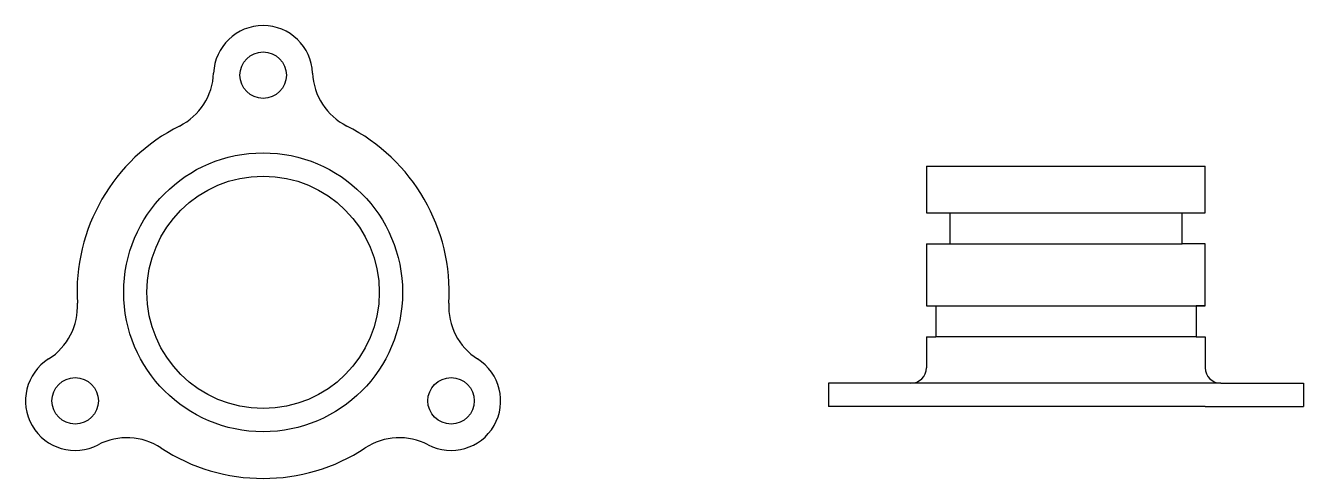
# Model space of a CAD drawing. Header units: millimetres. Extents: x 11.3 to 52.6, y 7.2 to 21.8.
import ezdxf

# ---------------------------------------------------------------- set-up
doc = ezdxf.new("R2010")
doc.units = ezdxf.units.MM
doc.layers.add('Cercuri', color=2, linetype='Continuous')
doc.layers.add('Contur', color=4, linetype='Continuous')

# ---------------------------------------------------------------- blocks, each defined once
blk = doc.blocks.new('*U2')
blk.add_circle((0, 0), 0.75)
blk = doc.blocks.new('*U3')
at = {"layer": 'Cercuri', "color": 0, "linetype": 'ByBlock', "lineweight": -2, "transparency": 16777216}
blk.add_blockref('*U2', (22.512, 20.546), dxfattribs=at)
for p, rotation in [((16.445, 10.039), 120), ((28.578, 10.039), 240)]:
    blk.add_blockref('*U2', p, dxfattribs=dict(at, rotation=rotation))

msp = doc.modelspace()

# ---------------------------------------------------------------- linework, layer by layer
at = {"layer": 'Cercuri'}
for radius in [4.5, 3.75]:
    msp.add_circle((19.01, 13.199), radius, dxfattribs=at)
at = {"layer": 'Contur'}
for p, q in [((40.417, 17.264), (49.417, 17.264)), ((40.417, 17.264), (40.417, 15.764)), ((49.417, 15.764), (49.417, 17.264)), ((40.417, 15.764), (49.417, 15.764)), ((41.167, 15.764), (48.667, 15.764)), ((41.167, 15.764), (41.167, 14.764)), ((48.667, 14.764), (48.667, 15.764)), ((40.417, 14.764), (40.417, 12.764)), ((40.417, 14.764), (41.167, 14.764)), ((41.167, 14.764), (48.667, 14.764)), ((49.417, 14.764), (48.667, 14.764)), ((49.417, 12.764), (49.417, 14.764)), ((40.417, 12.764), (49.417, 12.764)), ((40.717, 12.764), (40.717, 11.764)), ((49.417, 12.764), (49.117, 12.764)), ((49.117, 12.764), (49.117, 11.764)), ((40.417, 11.764), (40.417, 10.764)), ((40.417, 11.764), (40.717, 11.764)), ((49.117, 11.764), (40.717, 11.764)), ((49.117, 11.764), (49.417, 11.764)), ((49.417, 11.764), (49.417, 10.764)), ((39.917, 10.264), (37.251, 10.264)), ((37.251, 10.264), (37.251, 9.514)), ((49.917, 10.264), (39.917, 10.264)), ((49.917, 10.264), (52.584, 10.264)), ((52.584, 10.264), (52.584, 9.514)), ((49.417, 9.514), (37.251, 9.514)), ((49.417, 9.514), (52.584, 9.514))]:
    msp.add_line(p, q, dxfattribs=at)
for centre, radius, start, end in [((19.01, 20.204), 1.6, 2.3295, 177.6705), ((15.413, 20.351), 2, 296.7018, 357.6705), ((22.607, 20.351), 2, 182.3295, 243.2982), ((19.01, 13.199), 6.005, 116.7018, 183.2982), ((19.01, 13.199), 6.005, 356.7018, 63.2982), ((11.018, 12.739), 2, 302.3295, 3.2982), ((27.001, 12.739), 2, 176.7018, 237.6705), ((12.943, 9.697), 1.6, 122.3295, 297.6705), ((25.076, 9.697), 1.6, 242.3295, 57.6705), ((39.917, 10.764), 0.5, 270, 0), ((49.917, 10.764), 0.5, 180, 270), ((14.615, 6.509), 2, 56.7018, 117.6705), ((23.404, 6.509), 2, 62.3295, 123.2982), ((19.01, 13.199), 6.005, 236.7018, 303.2982)]:
    msp.add_arc(centre, radius, start, end, dxfattribs=at)

# ---------------------------------------------------------------- block references
at = {"layer": 'Cercuri'}
msp.add_blockref('*U3', (-3.502, -0.342), dxfattribs=at)

doc.saveas('drawing.dxf')
